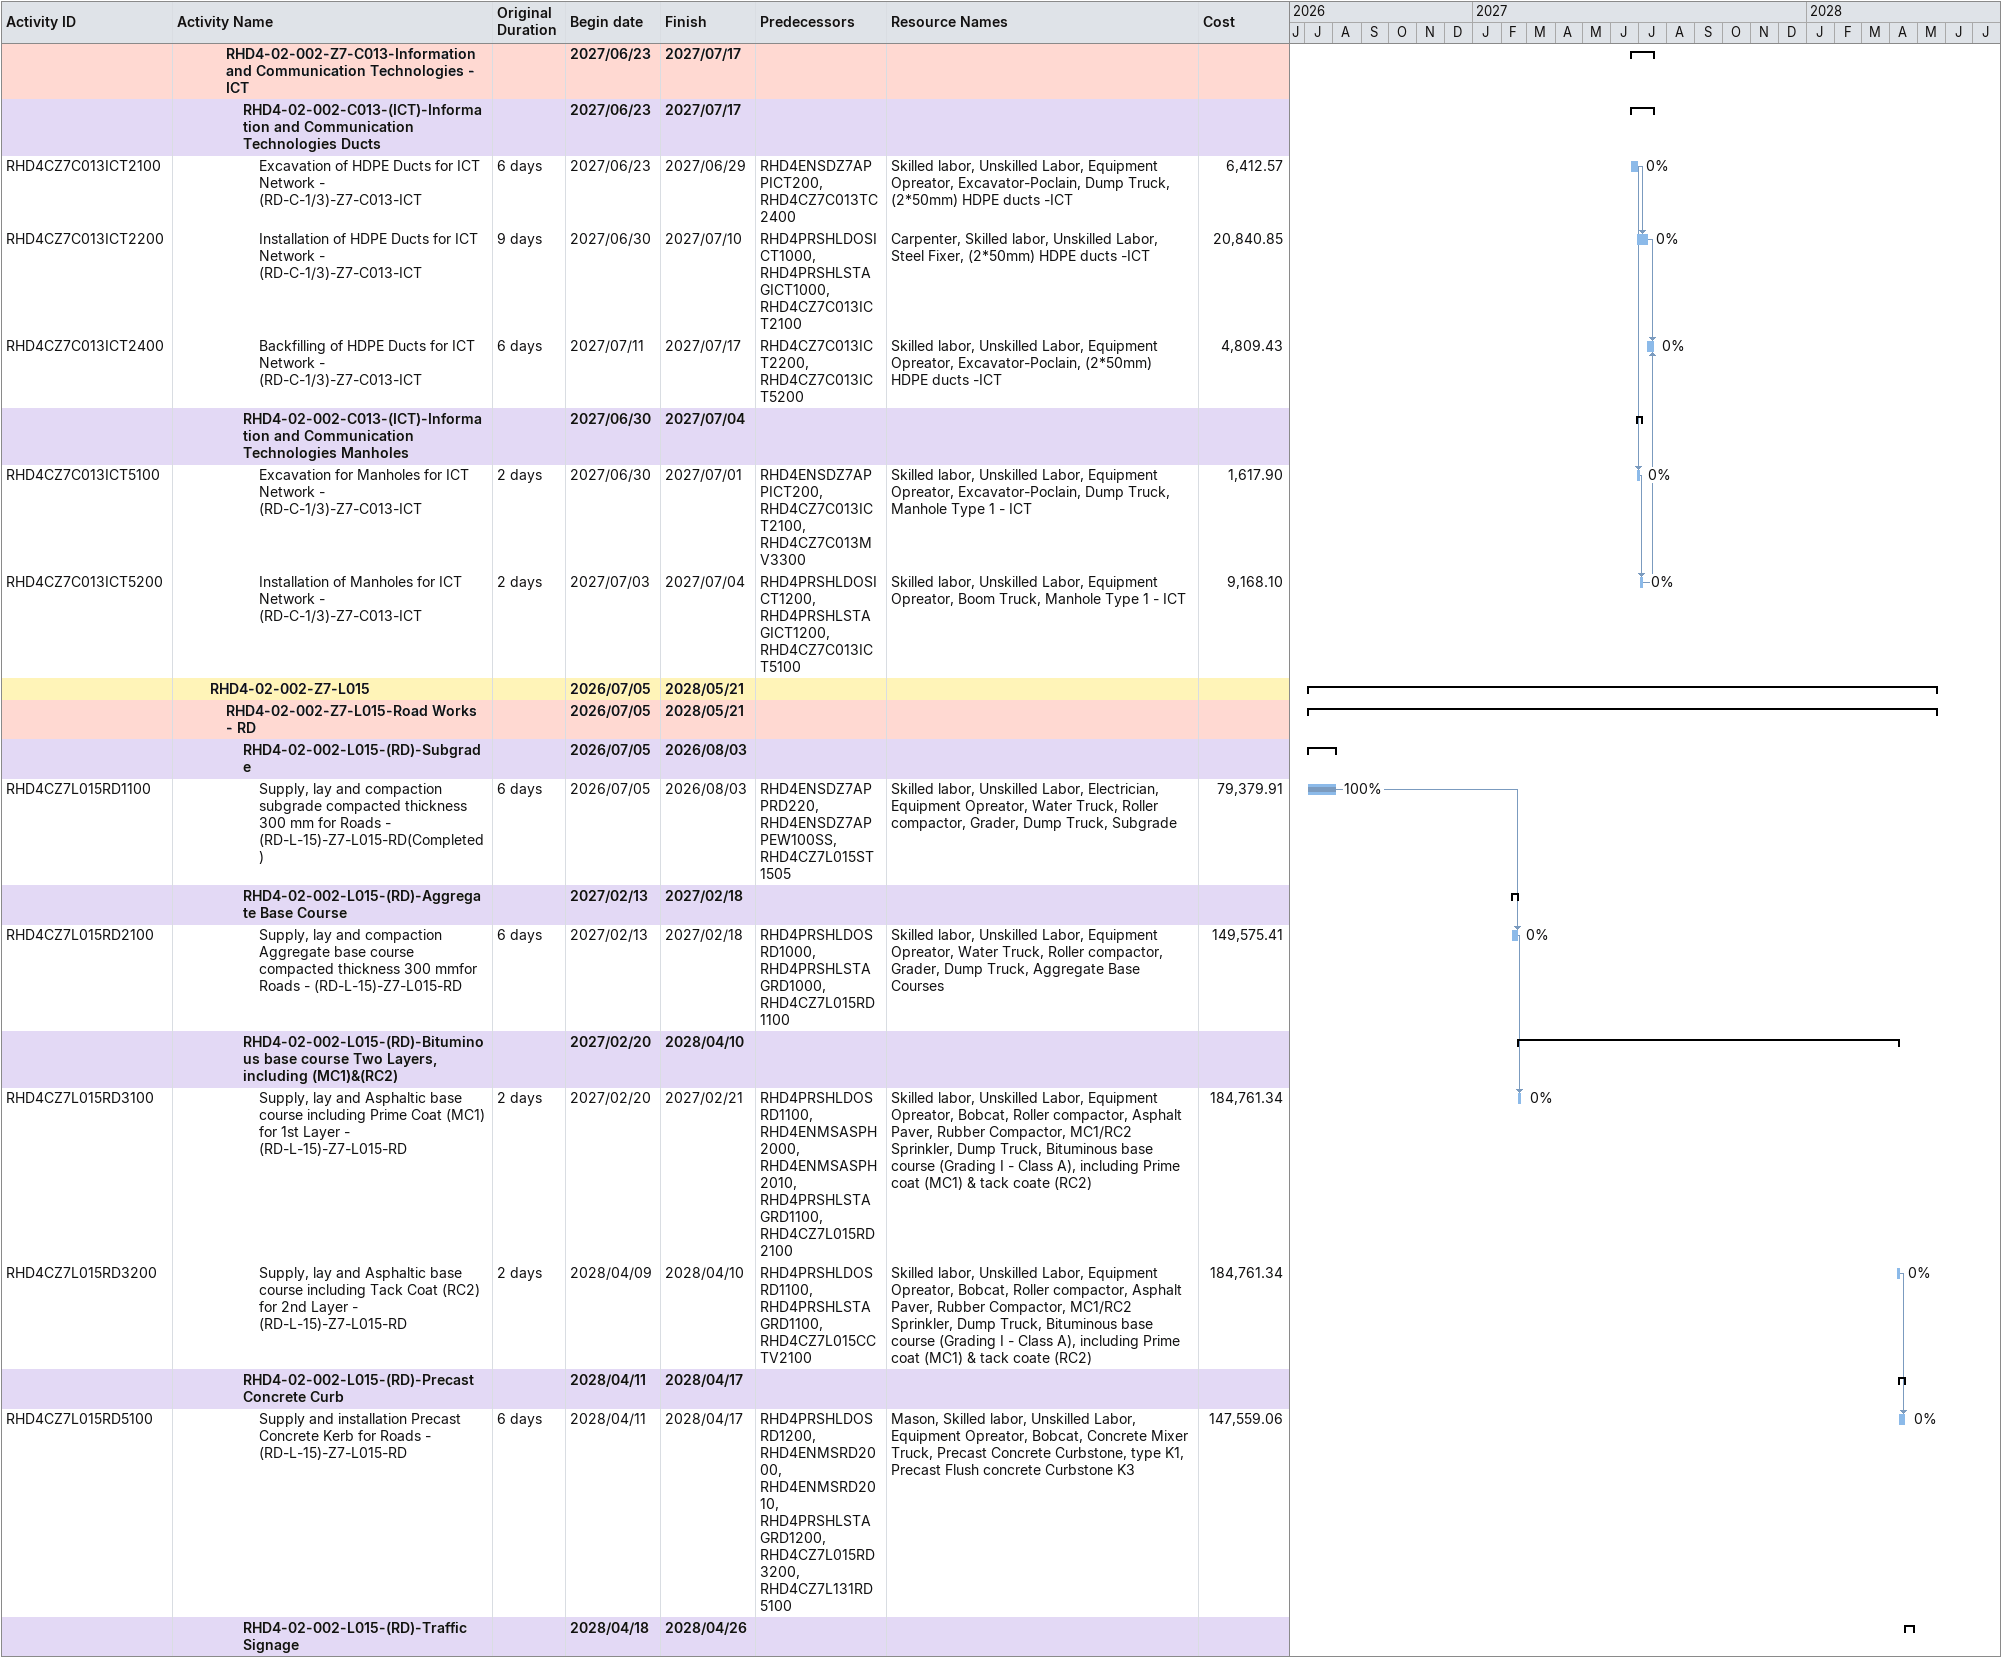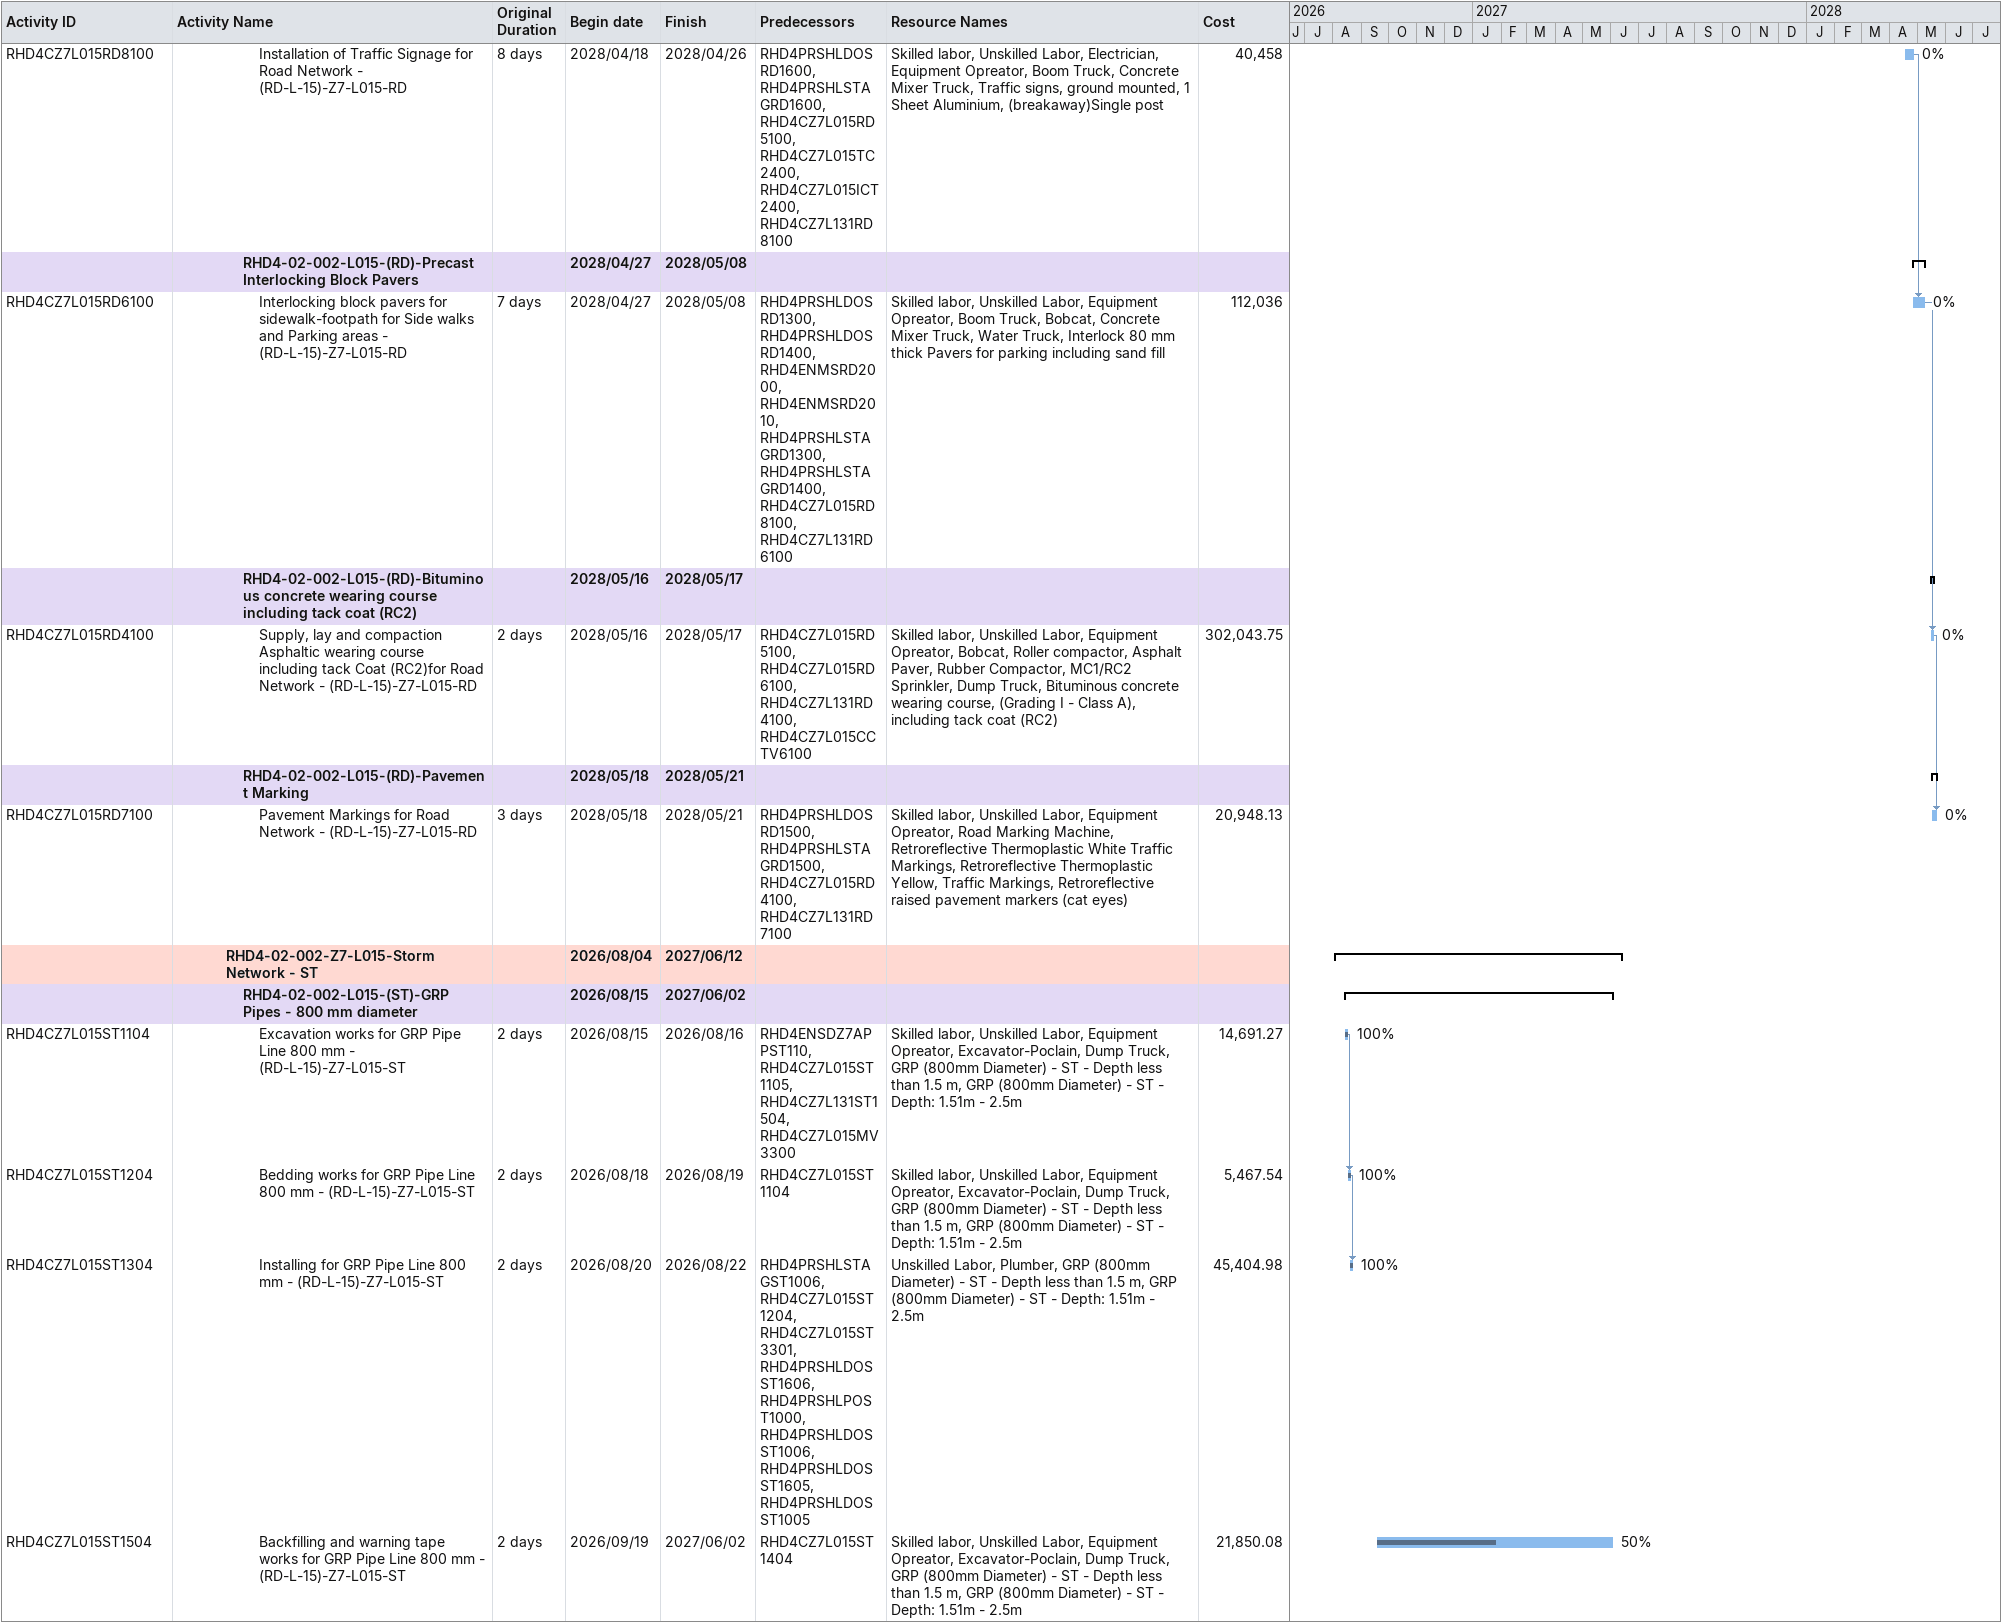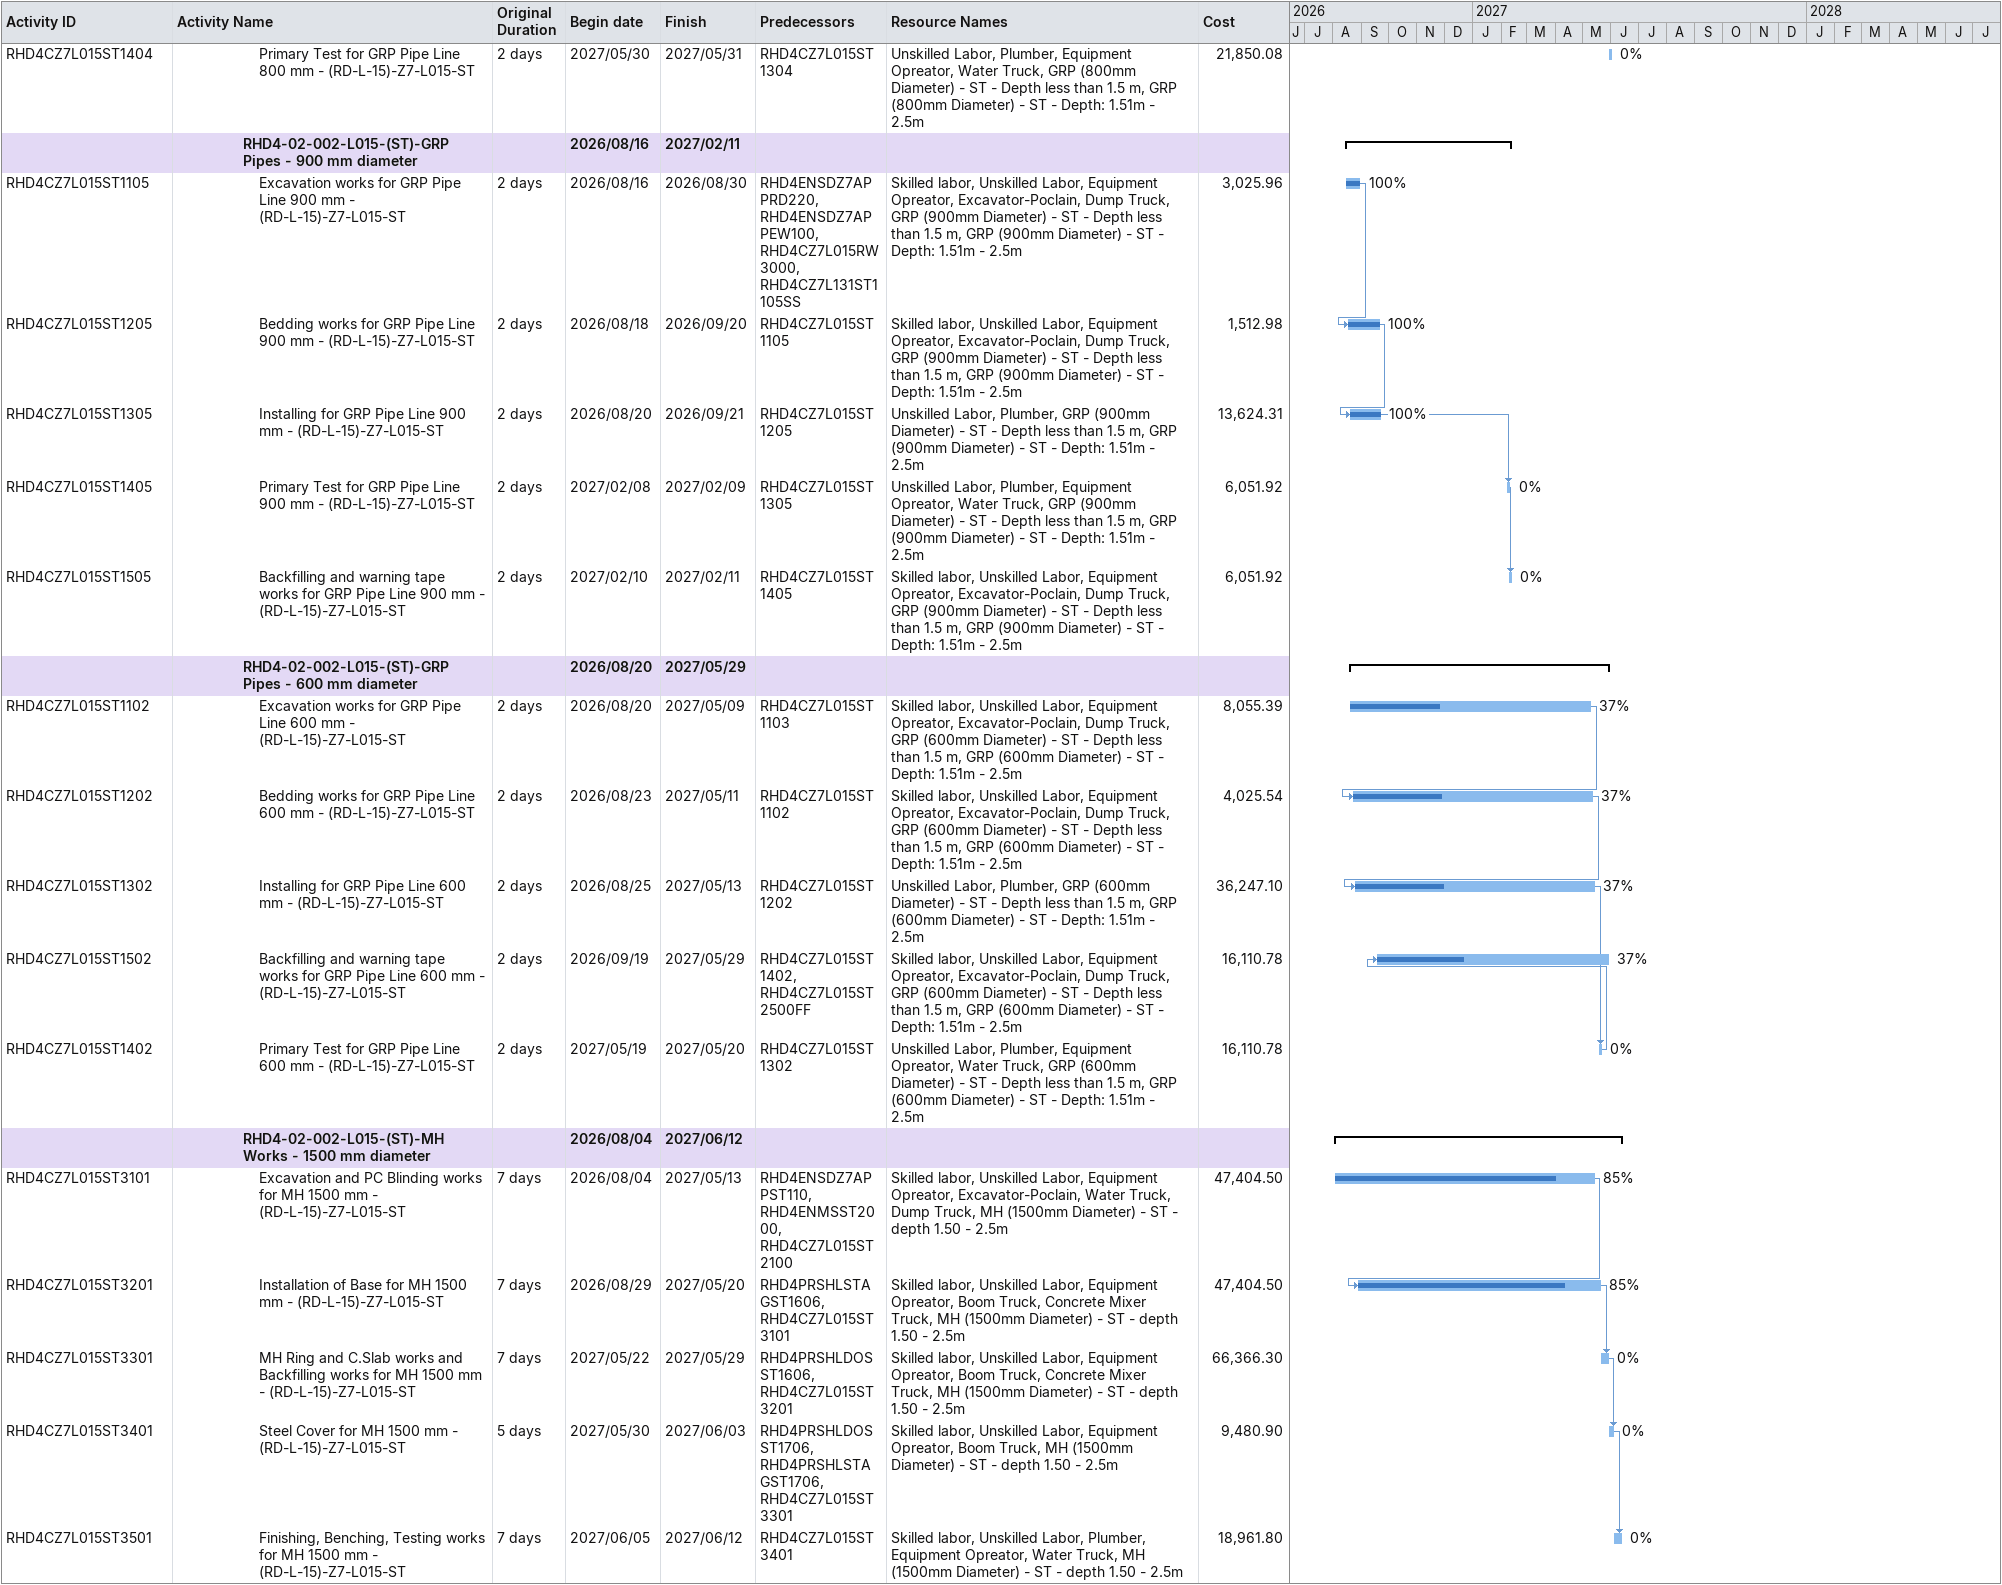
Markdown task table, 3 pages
| ID | Level | Task | Original duration | Start | Finish | Predecessors | Resources | % complete | Cost |
|---|---|---|---|---|---|---|---|---|---|
|  | 4 | **RHD4-02-002-Z7-C013-Information and Communication Technologies - ICT** |  | 2027-06-23 | 2027-07-17 |  |  |  |  |
|  | 5 | **RHD4-02-002-C013-(ICT)-Information and Communication Technologies Ducts** |  | 2027-06-23 | 2027-07-17 |  |  |  |  |
| RHD4CZ7C013ICT2100 | 6 | Excavation of HDPE Ducts for ICT Network - (RD-C-1/3)-Z7-C013-ICT | 6d | 2027-06-23 | 2027-06-29 | RHD4ENSDZ7APPICT200, RHD4CZ7C013TC2400 | Skilled labor, Unskilled Labor, Equipment Opreator, Excavator-Poclain, Dump Truck, (2*50mm) HDPE ducts -ICT | 0 | 6412.57 |
| RHD4CZ7C013ICT2200 | 6 | Installation of HDPE Ducts for ICT Network - (RD-C-1/3)-Z7-C013-ICT | 9d | 2027-06-30 | 2027-07-10 | RHD4PRSHLDOSICT1000, RHD4PRSHLSTAGICT1000, RHD4CZ7C013ICT2100 | Carpenter, Skilled labor, Unskilled Labor, Steel Fixer, (2*50mm) HDPE ducts -ICT | 0 | 20840.85 |
| RHD4CZ7C013ICT2400 | 6 | Backfilling of HDPE Ducts for ICT Network - (RD-C-1/3)-Z7-C013-ICT | 6d | 2027-07-11 | 2027-07-17 | RHD4CZ7C013ICT2200, RHD4CZ7C013ICT5200 | Skilled labor, Unskilled Labor, Equipment Opreator, Excavator-Poclain, (2*50mm) HDPE ducts -ICT | 0 | 4809.43 |
|  | 5 | **RHD4-02-002-C013-(ICT)-Information and Communication Technologies Manholes** |  | 2027-06-30 | 2027-07-04 |  |  |  |  |
| RHD4CZ7C013ICT5100 | 6 | Excavation for Manholes for ICT Network - (RD-C-1/3)-Z7-C013-ICT | 2d | 2027-06-30 | 2027-07-01 | RHD4ENSDZ7APPICT200, RHD4CZ7C013ICT2100, RHD4CZ7C013MV3300 | Skilled labor, Unskilled Labor, Equipment Opreator, Excavator-Poclain, Dump Truck, Manhole Type 1 - ICT | 0 | 1617.90 |
| RHD4CZ7C013ICT5200 | 6 | Installation of Manholes for ICT Network - (RD-C-1/3)-Z7-C013-ICT | 2d | 2027-07-03 | 2027-07-04 | RHD4PRSHLDOSICT1200, RHD4PRSHLSTAGICT1200, RHD4CZ7C013ICT5100 | Skilled labor, Unskilled Labor, Equipment Opreator, Boom Truck, Manhole Type 1 - ICT | 0 | 9168.10 |
|  | 3 | **RHD4-02-002-Z7-L015** |  | 2026-07-05 | 2028-05-21 |  |  |  |  |
|  | 4 | **RHD4-02-002-Z7-L015-Road Works - RD** |  | 2026-07-05 | 2028-05-21 |  |  |  |  |
|  | 5 | **RHD4-02-002-L015-(RD)-Subgrade** |  | 2026-07-05 | 2026-08-03 |  |  |  |  |
| RHD4CZ7L015RD1100 | 6 | Supply, lay and compaction subgrade compacted thickness 300 mm for Roads - (RD-L-15)-Z7-L015-RD(Completed) | 6d | 2026-07-05 | 2026-08-03 | RHD4ENSDZ7APPRD220, RHD4ENSDZ7APPEW100SS, RHD4CZ7L015ST1505 | Skilled labor, Unskilled Labor, Electrician, Equipment Opreator, Water Truck, Roller compactor, Grader, Dump Truck, Subgrade | 100 | 79379.91 |
|  | 5 | **RHD4-02-002-L015-(RD)-Aggregate Base Course** |  | 2027-02-13 | 2027-02-18 |  |  |  |  |
| RHD4CZ7L015RD2100 | 6 | Supply, lay and compaction Aggregate base course compacted thickness 300 mmfor Roads - (RD-L-15)-Z7-L015-RD | 6d | 2027-02-13 | 2027-02-18 | RHD4PRSHLDOSRD1000, RHD4PRSHLSTAGRD1000, RHD4CZ7L015RD1100 | Skilled labor, Unskilled Labor, Equipment Opreator, Water Truck, Roller compactor, Grader, Dump Truck, Aggregate Base Courses | 0 | 149575.41 |
|  | 5 | **RHD4-02-002-L015-(RD)-Bituminous base course Two Layers, including (MC1)&(RC2)** |  | 2027-02-20 | 2028-04-10 |  |  |  |  |
| RHD4CZ7L015RD3100 | 6 | Supply, lay and Asphaltic base course including Prime Coat (MC1) for 1st Layer - (RD-L-15)-Z7-L015-RD | 2d | 2027-02-20 | 2027-02-21 | RHD4PRSHLDOSRD1100, RHD4ENMSASPH2000, RHD4ENMSASPH2010, RHD4PRSHLSTAGRD1100, RHD4CZ7L015RD2100 | Skilled labor, Unskilled Labor, Equipment Opreator, Bobcat, Roller compactor, Asphalt Paver, Rubber Compactor, MC1/RC2 Sprinkler, Dump Truck, Bituminous base course (Grading I - Class A), including Prime coat (MC1) & tack coate (RC2) | 0 | 184761.34 |
| RHD4CZ7L015RD3200 | 6 | Supply, lay and Asphaltic base course including Tack Coat (RC2) for 2nd Layer - (RD-L-15)-Z7-L015-RD | 2d | 2028-04-09 | 2028-04-10 | RHD4PRSHLDOSRD1100, RHD4PRSHLSTAGRD1100, RHD4CZ7L015CCTV2100 | Skilled labor, Unskilled Labor, Equipment Opreator, Bobcat, Roller compactor, Asphalt Paver, Rubber Compactor, MC1/RC2 Sprinkler, Dump Truck, Bituminous base course (Grading I - Class A), including Prime coat (MC1) & tack coate (RC2) | 0 | 184761.34 |
|  | 5 | **RHD4-02-002-L015-(RD)-Precast Concrete Curb** |  | 2028-04-11 | 2028-04-17 |  |  |  |  |
| RHD4CZ7L015RD5100 | 6 | Supply and installation Precast Concrete Kerb for Roads - (RD-L-15)-Z7-L015-RD | 6d | 2028-04-11 | 2028-04-17 | RHD4PRSHLDOSRD1200, RHD4ENMSRD2000, RHD4ENMSRD2010, RHD4PRSHLSTAGRD1200, RHD4CZ7L015RD3200, RHD4CZ7L131RD5100 | Mason, Skilled labor, Unskilled Labor, Equipment Opreator, Bobcat, Concrete Mixer Truck, Precast Concrete Curbstone, type K1, Precast Flush concrete Curbstone K3 | 0 | 147559.06 |
|  | 5 | **RHD4-02-002-L015-(RD)-Traffic Signage** |  | 2028-04-18 | 2028-04-26 |  |  |  |  |
| RHD4CZ7L015RD8100 | 6 | Installation of Traffic Signage for Road Network - (RD-L-15)-Z7-L015-RD | 8d | 2028-04-18 | 2028-04-26 | RHD4PRSHLDOSRD1600, RHD4PRSHLSTAGRD1600, RHD4CZ7L015RD5100, RHD4CZ7L015TC2400, RHD4CZ7L015ICT2400, RHD4CZ7L131RD8100 | Skilled labor, Unskilled Labor, Electrician, Equipment Opreator, Boom Truck, Concrete Mixer Truck, Traffic signs, ground mounted, 1 Sheet Aluminium, (breakaway)Single post | 0 | 40458 |
|  | 5 | **RHD4-02-002-L015-(RD)-Precast Interlocking Block Pavers** |  | 2028-04-27 | 2028-05-08 |  |  |  |  |
| RHD4CZ7L015RD6100 | 6 | Interlocking block pavers for sidewalk-footpath for Side walks and Parking areas - (RD-L-15)-Z7-L015-RD | 7d | 2028-04-27 | 2028-05-08 | RHD4PRSHLDOSRD1300, RHD4PRSHLDOSRD1400, RHD4ENMSRD2000, RHD4ENMSRD2010, RHD4PRSHLSTAGRD1300, RHD4PRSHLSTAGRD1400, RHD4CZ7L015RD8100, RHD4CZ7L131RD6100 | Skilled labor, Unskilled Labor, Equipment Opreator, Boom Truck, Bobcat, Concrete Mixer Truck, Water Truck, Interlock 80 mm thick Pavers for parking including sand fill | 0 | 112036 |
|  | 5 | **RHD4-02-002-L015-(RD)-Bituminous concrete wearing course including tack coat (RC2)** |  | 2028-05-16 | 2028-05-17 |  |  |  |  |
| RHD4CZ7L015RD4100 | 6 | Supply, lay and compaction Asphaltic wearing course including tack Coat (RC2)for Road Network - (RD-L-15)-Z7-L015-RD | 2d | 2028-05-16 | 2028-05-17 | RHD4CZ7L015RD5100, RHD4CZ7L015RD6100, RHD4CZ7L131RD4100, RHD4CZ7L015CCTV6100 | Skilled labor, Unskilled Labor, Equipment Opreator, Bobcat, Roller compactor, Asphalt Paver, Rubber Compactor, MC1/RC2 Sprinkler, Dump Truck, Bituminous concrete wearing course, (Grading I - Class A), including tack coat (RC2) | 0 | 302043.75 |
|  | 5 | **RHD4-02-002-L015-(RD)-Pavement Marking** |  | 2028-05-18 | 2028-05-21 |  |  |  |  |
| RHD4CZ7L015RD7100 | 6 | Pavement Markings for Road Network - (RD-L-15)-Z7-L015-RD | 3d | 2028-05-18 | 2028-05-21 | RHD4PRSHLDOSRD1500, RHD4PRSHLSTAGRD1500, RHD4CZ7L015RD4100, RHD4CZ7L131RD7100 | Skilled labor, Unskilled Labor, Equipment Opreator, Road Marking Machine, Retroreflective Thermoplastic White Traffic Markings, Retroreflective Thermoplastic Yellow, Traffic Markings, Retroreflective raised pavement markers (cat eyes) | 0 | 20948.13 |
|  | 4 | **RHD4-02-002-Z7-L015-Storm Network - ST** |  | 2026-08-04 | 2027-06-12 |  |  |  |  |
|  | 5 | **RHD4-02-002-L015-(ST)-GRP Pipes - 800 mm diameter** |  | 2026-08-15 | 2027-06-02 |  |  |  |  |
| RHD4CZ7L015ST1104 | 6 | Excavation works for GRP Pipe Line 800 mm - (RD-L-15)-Z7-L015-ST | 2d | 2026-08-15 | 2026-08-16 | RHD4ENSDZ7APPST110, RHD4CZ7L015ST1105, RHD4CZ7L131ST1504, RHD4CZ7L015MV3300 | Skilled labor, Unskilled Labor, Equipment Opreator, Excavator-Poclain, Dump Truck, GRP (800mm Diameter) - ST - Depth less than 1.5 m, GRP (800mm Diameter) - ST - Depth: 1.51m - 2.5m | 100 | 14691.27 |
| RHD4CZ7L015ST1204 | 6 | Bedding works for GRP Pipe Line 800 mm - (RD-L-15)-Z7-L015-ST | 2d | 2026-08-18 | 2026-08-19 | RHD4CZ7L015ST1104 | Skilled labor, Unskilled Labor, Equipment Opreator, Excavator-Poclain, Dump Truck, GRP (800mm Diameter) - ST - Depth less than 1.5 m, GRP (800mm Diameter) - ST - Depth: 1.51m - 2.5m | 100 | 5467.54 |
| RHD4CZ7L015ST1304 | 6 | Installing for GRP Pipe Line 800 mm - (RD-L-15)-Z7-L015-ST | 2d | 2026-08-20 | 2026-08-22 | RHD4PRSHLSTAGST1006, RHD4CZ7L015ST1204, RHD4CZ7L015ST3301, RHD4PRSHLDOSST1606, RHD4PRSHLPOST1000, RHD4PRSHLDOSST1006, RHD4PRSHLDOSST1605, RHD4PRSHLDOSST1005 | Unskilled Labor, Plumber, GRP (800mm Diameter) - ST - Depth less than 1.5 m, GRP (800mm Diameter) - ST - Depth: 1.51m - 2.5m | 100 | 45404.98 |
| RHD4CZ7L015ST1504 | 6 | Backfilling and warning tape works for GRP Pipe Line 800 mm - (RD-L-15)-Z7-L015-ST | 2d | 2026-09-19 | 2027-06-02 | RHD4CZ7L015ST1404 | Skilled labor, Unskilled Labor, Equipment Opreator, Excavator-Poclain, Dump Truck, GRP (800mm Diameter) - ST - Depth less than 1.5 m, GRP (800mm Diameter) - ST - Depth: 1.51m - 2.5m | 50 | 21850.08 |
| RHD4CZ7L015ST1404 | 6 | Primary Test for GRP Pipe Line 800 mm - (RD-L-15)-Z7-L015-ST | 2d | 2027-05-30 | 2027-05-31 | RHD4CZ7L015ST1304 | Unskilled Labor, Plumber, Equipment Opreator, Water Truck, GRP (800mm Diameter) - ST - Depth less than 1.5 m, GRP (800mm Diameter) - ST - Depth: 1.51m - 2.5m | 0 | 21850.08 |
|  | 5 | **RHD4-02-002-L015-(ST)-GRP Pipes - 900 mm diameter** |  | 2026-08-16 | 2027-02-11 |  |  |  |  |
| RHD4CZ7L015ST1105 | 6 | Excavation works for GRP Pipe Line 900 mm - (RD-L-15)-Z7-L015-ST | 2d | 2026-08-16 | 2026-08-30 | RHD4ENSDZ7APPRD220, RHD4ENSDZ7APPEW100, RHD4CZ7L015RW3000, RHD4CZ7L131ST1105SS | Skilled labor, Unskilled Labor, Equipment Opreator, Excavator-Poclain, Dump Truck, GRP (900mm Diameter) - ST - Depth less than 1.5 m, GRP (900mm Diameter) - ST - Depth: 1.51m - 2.5m | 100 | 3025.96 |
| RHD4CZ7L015ST1205 | 6 | Bedding works for GRP Pipe Line 900 mm - (RD-L-15)-Z7-L015-ST | 2d | 2026-08-18 | 2026-09-20 | RHD4CZ7L015ST1105 | Skilled labor, Unskilled Labor, Equipment Opreator, Excavator-Poclain, Dump Truck, GRP (900mm Diameter) - ST - Depth less than 1.5 m, GRP (900mm Diameter) - ST - Depth: 1.51m - 2.5m | 100 | 1512.98 |
| RHD4CZ7L015ST1305 | 6 | Installing for GRP Pipe Line 900 mm - (RD-L-15)-Z7-L015-ST | 2d | 2026-08-20 | 2026-09-21 | RHD4CZ7L015ST1205 | Unskilled Labor, Plumber, GRP (900mm Diameter) - ST - Depth less than 1.5 m, GRP (900mm Diameter) - ST - Depth: 1.51m - 2.5m | 100 | 13624.31 |
| RHD4CZ7L015ST1405 | 6 | Primary Test for GRP Pipe Line 900 mm - (RD-L-15)-Z7-L015-ST | 2d | 2027-02-08 | 2027-02-09 | RHD4CZ7L015ST1305 | Unskilled Labor, Plumber, Equipment Opreator, Water Truck, GRP (900mm Diameter) - ST - Depth less than 1.5 m, GRP (900mm Diameter) - ST - Depth: 1.51m - 2.5m | 0 | 6051.92 |
| RHD4CZ7L015ST1505 | 6 | Backfilling and warning tape works for GRP Pipe Line 900 mm - (RD-L-15)-Z7-L015-ST | 2d | 2027-02-10 | 2027-02-11 | RHD4CZ7L015ST1405 | Skilled labor, Unskilled Labor, Equipment Opreator, Excavator-Poclain, Dump Truck, GRP (900mm Diameter) - ST - Depth less than 1.5 m, GRP (900mm Diameter) - ST - Depth: 1.51m - 2.5m | 0 | 6051.92 |
|  | 5 | **RHD4-02-002-L015-(ST)-GRP Pipes - 600 mm diameter** |  | 2026-08-20 | 2027-05-29 |  |  |  |  |
| RHD4CZ7L015ST1102 | 6 | Excavation works for GRP Pipe Line 600 mm - (RD-L-15)-Z7-L015-ST | 2d | 2026-08-20 | 2027-05-09 | RHD4CZ7L015ST1103 | Skilled labor, Unskilled Labor, Equipment Opreator, Excavator-Poclain, Dump Truck, GRP (600mm Diameter) - ST - Depth less than 1.5 m, GRP (600mm Diameter) - ST - Depth: 1.51m - 2.5m | 37 | 8055.39 |
| RHD4CZ7L015ST1202 | 6 | Bedding works for GRP Pipe Line 600 mm - (RD-L-15)-Z7-L015-ST | 2d | 2026-08-23 | 2027-05-11 | RHD4CZ7L015ST1102 | Skilled labor, Unskilled Labor, Equipment Opreator, Excavator-Poclain, Dump Truck, GRP (600mm Diameter) - ST - Depth less than 1.5 m, GRP (600mm Diameter) - ST - Depth: 1.51m - 2.5m | 37 | 4025.54 |
| RHD4CZ7L015ST1302 | 6 | Installing for GRP Pipe Line 600 mm - (RD-L-15)-Z7-L015-ST | 2d | 2026-08-25 | 2027-05-13 | RHD4CZ7L015ST1202 | Unskilled Labor, Plumber, GRP (600mm Diameter) - ST - Depth less than 1.5 m, GRP (600mm Diameter) - ST - Depth: 1.51m - 2.5m | 37 | 36247.10 |
| RHD4CZ7L015ST1502 | 6 | Backfilling and warning tape works for GRP Pipe Line 600 mm - (RD-L-15)-Z7-L015-ST | 2d | 2026-09-19 | 2027-05-29 | RHD4CZ7L015ST1402, RHD4CZ7L015ST2500FF | Skilled labor, Unskilled Labor, Equipment Opreator, Excavator-Poclain, Dump Truck, GRP (600mm Diameter) - ST - Depth less than 1.5 m, GRP (600mm Diameter) - ST - Depth: 1.51m - 2.5m | 37 | 16110.78 |
| RHD4CZ7L015ST1402 | 6 | Primary Test for GRP Pipe Line 600 mm - (RD-L-15)-Z7-L015-ST | 2d | 2027-05-19 | 2027-05-20 | RHD4CZ7L015ST1302 | Unskilled Labor, Plumber, Equipment Opreator, Water Truck, GRP (600mm Diameter) - ST - Depth less than 1.5 m, GRP (600mm Diameter) - ST - Depth: 1.51m - 2.5m | 0 | 16110.78 |
|  | 5 | **RHD4-02-002-L015-(ST)-MH Works - 1500 mm diameter** |  | 2026-08-04 | 2027-06-12 |  |  |  |  |
| RHD4CZ7L015ST3101 | 6 | Excavation and PC Blinding works for MH 1500 mm - (RD-L-15)-Z7-L015-ST | 7d | 2026-08-04 | 2027-05-13 | RHD4ENSDZ7APPST110, RHD4ENMSST2000, RHD4CZ7L015ST2100 | Skilled labor, Unskilled Labor, Equipment Opreator, Excavator-Poclain, Water Truck, Dump Truck, MH (1500mm Diameter) - ST - depth 1.50 - 2.5m | 85 | 47404.50 |
| RHD4CZ7L015ST3201 | 6 | Installation of Base for MH 1500 mm - (RD-L-15)-Z7-L015-ST | 7d | 2026-08-29 | 2027-05-20 | RHD4PRSHLSTAGST1606, RHD4CZ7L015ST3101 | Skilled labor, Unskilled Labor, Equipment Opreator, Boom Truck, Concrete Mixer Truck, MH (1500mm Diameter) - ST - depth 1.50 - 2.5m | 85 | 47404.50 |
| RHD4CZ7L015ST3301 | 6 | MH Ring and C.Slab works and Backfilling works for MH 1500 mm - (RD-L-15)-Z7-L015-ST | 7d | 2027-05-22 | 2027-05-29 | RHD4PRSHLDOSST1606, RHD4CZ7L015ST3201 | Skilled labor, Unskilled Labor, Equipment Opreator, Boom Truck, Concrete Mixer Truck, MH (1500mm Diameter) - ST - depth 1.50 - 2.5m | 0 | 66366.30 |
| RHD4CZ7L015ST3401 | 6 | Steel Cover for MH 1500 mm - (RD-L-15)-Z7-L015-ST | 5d | 2027-05-30 | 2027-06-03 | RHD4PRSHLDOSST1706, RHD4PRSHLSTAGST1706, RHD4CZ7L015ST3301 | Skilled labor, Unskilled Labor, Equipment Opreator, Boom Truck, MH (1500mm Diameter) - ST - depth 1.50 - 2.5m | 0 | 9480.90 |
| RHD4CZ7L015ST3501 | 6 | Finishing, Benching, Testing works for MH 1500 mm - (RD-L-15)-Z7-L015-ST | 7d | 2027-06-05 | 2027-06-12 | RHD4CZ7L015ST3401 | Skilled labor, Unskilled Labor, Plumber, Equipment Opreator, Water Truck, MH (1500mm Diameter) - ST - depth 1.50 - 2.5m | 0 | 18961.80 |
